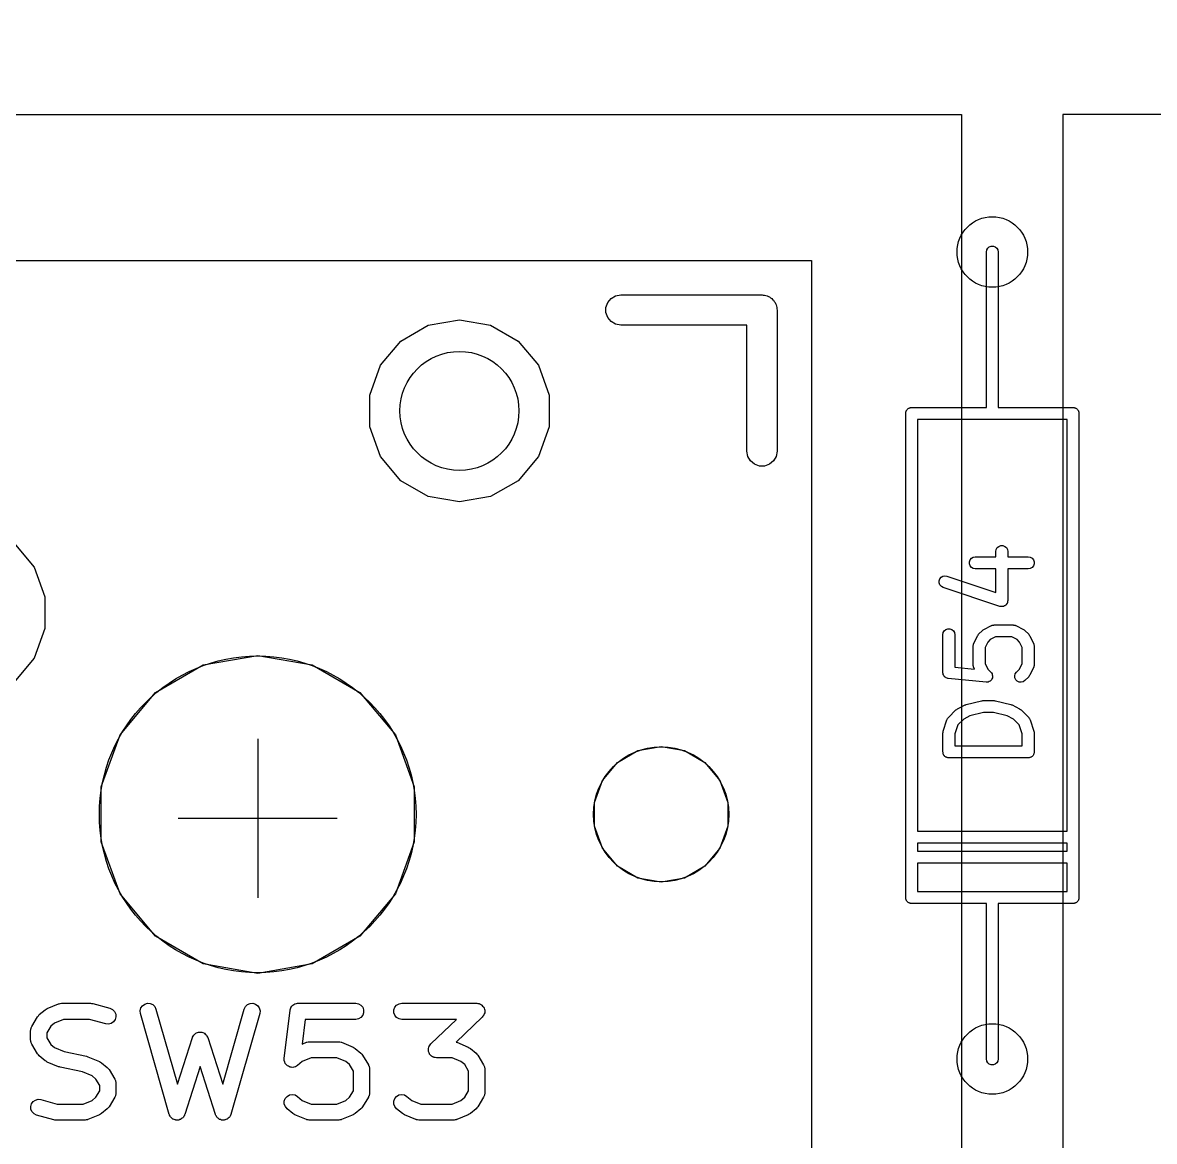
# Model space of a CAD drawing. Header units: millimetres. Extents: x 71 to 299, y 93 to 256.
# Drawn here: x 163.99 to 178.24, y 116.66 to 130.75 of the extents above; entities that cross this region are included whole.
import ezdxf

# ---------------------------------------------------------------- set-up
doc = ezdxf.new("R2010")
doc.units = ezdxf.units.MM
for name, color, linetype in [('BLACK', 7, 'Continuous'), ('PCB', 4, 'Continuous'), ('PCB_参照', 4, 'Continuous'), ('プレート', 6, 'Continuous'), ('物理キー', 7, 'Continuous')]:
    doc.layers.add(name, color=color, linetype=linetype)
doc.layers.add('化粧板', color=1, linetype='Continuous', transparency=0.6)

# ---------------------------------------------------------------- blocks, each defined once
blk = doc.blocks.new('PCB詳細')
at = {"layer": 'BLACK'}
for p, q in [((111.925, -128.92), (111.93, -128.894)), ((111.925, -130.19), (111.925, -128.92)), ((111.93, -128.894), (111.943, -128.872)), ((111.943, -128.872), (111.962, -128.855)), ((111.962, -128.855), (111.987, -128.846)), ((111.987, -128.846), (112.013, -128.846)), ((112.013, -128.846), (112.037, -128.855)), ((112.037, -128.855), (112.057, -128.872)), ((112.057, -128.872), (112.07, -128.894)), ((112.07, -128.894), (112.075, -128.92)), ((112.075, -128.92), (112.075, -130.19)), ((107.157, -129.555), (107.2, -129.504)), ((107.2, -129.504), (107.257, -129.471)), ((107.257, -129.471), (107.322, -129.459)), ((107.322, -129.459), (109.1, -129.459)), ((109.1, -129.459), (109.116, -129.462)), ((109.116, -129.462), (109.133, -129.462)), ((109.133, -129.462), (109.149, -129.468)), ((109.149, -129.468), (109.165, -129.471)), ((109.165, -129.471), (109.18, -129.479)), ((109.18, -129.479), (109.195, -129.485)), ((109.195, -129.485), (109.208, -129.496)), ((109.208, -129.496), (109.222, -129.504)), ((109.222, -129.504), (109.233, -129.517)), ((109.233, -129.517), (109.246, -129.528)), ((109.246, -129.528), (109.254, -129.542)), ((107.134, -129.617), (107.157, -129.555)), ((107.134, -129.683), (107.134, -129.617)), ((109.254, -129.542), (109.265, -129.555)), ((109.265, -129.555), (109.271, -129.57)), ((109.271, -129.57), (109.279, -129.585)), ((109.279, -129.585), (109.282, -129.601)), ((109.282, -129.601), (109.288, -129.617)), ((109.288, -129.617), (109.288, -129.634)), ((109.288, -129.634), (109.29, -129.65)), ((109.29, -129.65), (109.29, -131.428)), ((104.898, -129.842), (105.29, -129.773)), ((105.29, -129.773), (105.682, -129.842)), ((107.157, -129.745), (107.134, -129.683)), ((107.2, -129.796), (107.157, -129.745)), ((107.257, -129.829), (107.2, -129.796)), ((104.552, -130.041), (104.898, -129.842)), ((105.682, -129.842), (106.028, -130.041)), ((107.322, -129.84), (107.257, -129.829)), ((108.909, -129.84), (107.322, -129.84)), ((108.909, -131.428), (108.909, -129.84)), ((104.296, -130.346), (104.552, -130.041)), ((106.028, -130.041), (106.284, -130.346)), ((111.925, -130.877), (111.925, -130.19)), ((112.075, -130.19), (112.075, -130.877)), ((104.16, -130.721), (104.296, -130.346)), ((106.284, -130.346), (106.42, -130.721)), ((104.16, -131.119), (104.16, -130.721)), ((106.42, -130.721), (106.42, -131.119)), ((110.909, -130.952), (110.91, -130.946)), ((110.909, -137.048), (110.909, -130.952)), ((110.91, -130.939), (110.912, -130.933)), ((110.91, -130.946), (110.91, -130.939)), ((110.912, -130.933), (110.914, -130.926)), ((110.914, -130.926), (110.917, -130.921)), ((110.917, -130.921), (110.919, -130.915)), ((110.919, -130.915), (110.923, -130.909)), ((110.923, -130.909), (110.927, -130.904)), ((110.927, -130.904), (110.932, -130.9)), ((110.932, -130.9), (110.936, -130.895)), ((110.936, -130.895), (110.941, -130.891)), ((110.941, -130.891), (110.947, -130.887)), ((110.947, -130.887), (110.953, -130.885)), ((110.953, -130.885), (110.958, -130.882)), ((110.958, -130.882), (110.965, -130.88)), ((110.965, -130.88), (110.971, -130.878)), ((110.971, -130.878), (110.978, -130.878)), ((110.978, -130.878), (110.984, -130.877)), ((110.984, -130.877), (111.925, -130.877)), ((112.075, -130.877), (113.016, -130.877)), ((113.016, -130.877), (113.022, -130.878)), ((113.022, -130.878), (113.029, -130.878)), ((113.029, -130.878), (113.035, -130.88)), ((113.035, -130.88), (113.042, -130.882)), ((113.042, -130.882), (113.047, -130.885)), ((113.047, -130.885), (113.053, -130.887)), ((113.053, -130.887), (113.059, -130.891)), ((113.059, -130.891), (113.064, -130.895)), ((113.064, -130.895), (113.068, -130.9)), ((113.068, -130.9), (113.073, -130.904)), ((113.073, -130.904), (113.077, -130.909)), ((113.077, -130.909), (113.081, -130.915)), ((113.081, -130.915), (113.083, -130.921)), ((113.083, -130.921), (113.086, -130.926)), ((113.086, -130.926), (113.088, -130.933)), ((113.088, -130.933), (113.09, -130.939)), ((113.09, -130.939), (113.09, -130.946)), ((113.09, -130.946), (113.091, -130.952)), ((113.091, -130.952), (113.091, -137.048)), ((112, -131.027), (111.059, -131.027)), ((111.059, -131.027), (111.059, -136.211)), ((112.941, -131.027), (112, -131.027)), ((112.941, -136.211), (112.941, -131.027)), ((104.296, -131.494), (104.16, -131.119)), ((106.42, -131.119), (106.284, -131.494)), ((104.552, -131.799), (104.296, -131.494)), ((106.284, -131.494), (106.028, -131.799)), ((108.921, -131.493), (108.909, -131.428)), ((108.954, -131.55), (108.921, -131.493)), ((109.279, -131.493), (109.246, -131.55)), ((109.29, -131.428), (109.279, -131.493)), ((109.005, -131.593), (108.954, -131.55)), ((109.067, -131.616), (109.005, -131.593)), ((109.133, -131.616), (109.067, -131.616)), ((109.195, -131.593), (109.133, -131.616)), ((109.246, -131.55), (109.195, -131.593)), ((104.898, -131.998), (104.552, -131.799)), ((106.028, -131.799), (105.682, -131.998)), ((105.29, -132.067), (104.898, -131.998)), ((105.682, -131.998), (105.29, -132.067)), ((99.6775, -132.581), (99.9336, -132.886)), ((112.044, -132.69), (112.049, -132.665)), ((112.049, -132.665), (112.062, -132.642)), ((112.062, -132.642), (112.082, -132.626)), ((112.082, -132.626), (112.106, -132.617)), ((112.106, -132.617), (112.132, -132.617)), ((112.132, -132.617), (112.157, -132.626)), ((112.157, -132.626), (112.177, -132.642)), ((112.177, -132.642), (112.19, -132.665)), ((112.19, -132.665), (112.194, -132.69)), ((111.712, -132.82), (111.721, -132.796)), ((111.721, -132.796), (111.738, -132.776)), ((111.738, -132.776), (111.76, -132.763)), ((111.76, -132.763), (111.786, -132.758)), ((111.786, -132.758), (112.044, -132.758)), ((112.044, -132.758), (112.044, -132.69)), ((112.194, -132.69), (112.194, -132.758)), ((112.194, -132.758), (112.452, -132.758)), ((112.452, -132.758), (112.478, -132.763)), ((112.478, -132.763), (112.501, -132.776)), ((112.501, -132.776), (112.517, -132.796)), ((112.517, -132.796), (112.526, -132.82)), ((99.9336, -132.886), (100.07, -133.261)), ((111.712, -132.846), (111.712, -132.82)), ((111.721, -132.871), (111.712, -132.846)), ((111.738, -132.891), (111.721, -132.871)), ((111.76, -132.904), (111.738, -132.891)), ((111.786, -132.908), (111.76, -132.904)), ((112.044, -132.908), (111.786, -132.908)), ((112.044, -133.205), (112.044, -132.908)), ((112.452, -132.908), (112.194, -132.908)), ((112.194, -132.908), (112.194, -133.31)), ((112.478, -132.904), (112.452, -132.908)), ((112.501, -132.891), (112.478, -132.904)), ((112.517, -132.871), (112.501, -132.891)), ((112.526, -132.846), (112.517, -132.871)), ((112.526, -132.82), (112.526, -132.846)), ((111.331, -133.06), (111.339, -133.036)), ((111.331, -133.086), (111.331, -133.06)), ((111.341, -133.111), (111.331, -133.086)), ((111.339, -133.036), (111.355, -133.015)), ((111.355, -133.015), (111.377, -133.002)), ((111.377, -133.002), (111.403, -132.996)), ((111.403, -132.996), (111.428, -133)), ((111.428, -133), (112.044, -133.205)), ((111.358, -133.13), (111.341, -133.111)), ((111.381, -133.143), (111.358, -133.13)), ((112.095, -133.381), (111.381, -133.143)), ((100.07, -133.261), (100.07, -133.659)), ((112.101, -133.381), (112.095, -133.381)), ((112.106, -133.383), (112.101, -133.381)), ((112.114, -133.383), (112.106, -133.383)), ((112.121, -133.384), (112.114, -133.383)), ((112.127, -133.383), (112.121, -133.384)), ((112.132, -133.383), (112.127, -133.383)), ((112.139, -133.381), (112.132, -133.383)), ((112.147, -133.379), (112.139, -133.381)), ((112.151, -133.376), (112.147, -133.379)), ((112.157, -133.374), (112.151, -133.376)), ((112.162, -133.37), (112.157, -133.374)), ((112.169, -133.366), (112.162, -133.37)), ((112.172, -133.361), (112.169, -133.366)), ((112.177, -133.358), (112.172, -133.361)), ((112.18, -133.351), (112.177, -133.358)), ((112.185, -133.345), (112.18, -133.351)), ((112.187, -133.34), (112.185, -133.345)), ((112.19, -133.335), (112.187, -133.34)), ((112.191, -133.328), (112.19, -133.335)), ((112.193, -133.321), (112.191, -133.328)), ((112.194, -133.31), (112.193, -133.315)), ((112.193, -133.315), (112.193, -133.321)), ((100.07, -133.659), (99.9336, -134.034)), ((111.415, -133.673), (111.439, -133.664)), ((111.439, -133.664), (111.465, -133.664)), ((111.465, -133.664), (111.49, -133.673)), ((111.895, -133.671), (111.99, -133.623)), ((111.99, -133.623), (111.994, -133.622)), ((111.994, -133.622), (111.998, -133.62)), ((111.998, -133.62), (112.007, -133.618)), ((112.007, -133.618), (112.015, -133.616)), ((112.015, -133.616), (112.02, -133.616)), ((112.02, -133.616), (112.024, -133.615)), ((112.024, -133.615), (112.262, -133.615)), ((112.262, -133.615), (112.266, -133.616)), ((112.266, -133.616), (112.27, -133.616)), ((112.27, -133.616), (112.279, -133.618)), ((112.279, -133.618), (112.288, -133.62)), ((112.288, -133.62), (112.291, -133.622)), ((112.291, -133.622), (112.295, -133.623)), ((112.295, -133.623), (112.391, -133.671)), ((111.377, -133.738), (111.382, -133.712)), ((111.377, -134.214), (111.377, -133.738)), ((111.382, -133.712), (111.395, -133.69)), ((111.395, -133.69), (111.415, -133.673)), ((111.49, -133.673), (111.51, -133.69)), ((111.51, -133.69), (111.523, -133.712)), ((111.523, -133.712), (111.527, -133.738)), ((111.527, -133.738), (111.527, -134.146)), ((111.766, -133.847), (111.814, -133.752)), ((111.814, -133.752), (111.821, -133.743)), ((111.821, -133.743), (111.828, -133.733)), ((111.828, -133.733), (111.876, -133.685)), ((111.876, -133.685), (111.885, -133.678)), ((111.885, -133.678), (111.895, -133.671)), ((111.973, -133.8), (111.943, -133.83)), ((112.042, -133.765), (111.973, -133.8)), ((112.244, -133.765), (112.042, -133.765)), ((112.313, -133.8), (112.244, -133.765)), ((112.343, -133.83), (112.313, -133.8)), ((112.391, -133.671), (112.4, -133.678)), ((112.4, -133.678), (112.41, -133.685)), ((112.41, -133.685), (112.458, -133.733)), ((112.458, -133.733), (112.465, -133.743)), ((112.465, -133.743), (112.472, -133.752)), ((112.472, -133.752), (112.519, -133.847)), ((111.758, -133.881), (111.759, -133.877)), ((111.758, -134.119), (111.758, -133.881)), ((111.759, -133.872), (111.761, -133.864)), ((111.759, -133.877), (111.759, -133.872)), ((111.761, -133.864), (111.763, -133.855)), ((111.763, -133.855), (111.765, -133.852)), ((111.765, -133.852), (111.766, -133.847)), ((111.943, -133.83), (111.908, -133.899)), ((111.908, -133.899), (111.908, -134.101)), ((112.377, -133.899), (112.343, -133.83)), ((112.377, -134.101), (112.377, -133.899)), ((112.519, -133.847), (112.521, -133.852)), ((112.521, -133.852), (112.523, -133.855)), ((112.523, -133.855), (112.524, -133.864)), ((112.524, -133.864), (112.527, -133.872)), ((112.527, -133.872), (112.527, -133.877)), ((112.527, -133.877), (112.527, -133.881)), ((112.527, -133.881), (112.527, -134.119)), ((99.9336, -134.034), (99.6775, -134.339)), ((102.065, -134.119), (102.75, -133.998)), ((102.75, -133.998), (103.435, -134.119)), ((101.463, -134.467), (102.065, -134.119)), ((103.435, -134.119), (104.037, -134.467)), ((111.378, -134.217), (111.377, -134.214)), ((111.378, -134.22), (111.378, -134.217)), ((111.38, -134.23), (111.378, -134.22)), ((111.382, -134.24), (111.38, -134.23)), ((111.527, -134.146), (111.776, -134.171)), ((111.759, -134.123), (111.758, -134.119)), ((111.759, -134.128), (111.759, -134.123)), ((111.761, -134.136), (111.759, -134.128)), ((111.763, -134.145), (111.761, -134.136)), ((111.765, -134.148), (111.763, -134.145)), ((111.766, -134.153), (111.765, -134.148)), ((111.776, -134.171), (111.766, -134.153)), ((111.908, -134.101), (111.943, -134.17)), ((111.943, -134.17), (111.982, -134.209)), ((111.982, -134.209), (111.982, -134.209)), ((111.982, -134.209), (111.982, -134.21)), ((111.982, -134.21), (111.989, -134.22)), ((111.989, -134.22), (111.997, -134.23)), ((111.997, -134.23), (111.997, -134.231)), ((111.997, -134.231), (111.997, -134.231)), ((111.997, -134.231), (112, -134.243)), ((112.282, -134.255), (112.289, -134.23)), ((112.289, -134.23), (112.304, -134.209)), ((112.304, -134.209), (112.343, -134.17)), ((112.343, -134.17), (112.377, -134.101)), ((112.519, -134.153), (112.472, -134.248)), ((112.521, -134.148), (112.519, -134.153)), ((112.523, -134.145), (112.521, -134.148)), ((112.524, -134.136), (112.523, -134.145)), ((112.527, -134.128), (112.524, -134.136)), ((112.527, -134.119), (112.527, -134.123)), ((112.527, -134.123), (112.527, -134.128)), ((111.383, -134.242), (111.382, -134.24)), ((111.384, -134.245), (111.383, -134.242)), ((111.39, -134.254), (111.384, -134.245)), ((111.395, -134.262), (111.39, -134.254)), ((111.397, -134.264), (111.395, -134.262)), ((111.399, -134.267), (111.397, -134.264)), ((111.407, -134.273), (111.399, -134.267)), ((111.415, -134.279), (111.407, -134.273)), ((111.418, -134.28), (111.415, -134.279)), ((111.42, -134.282), (111.418, -134.28)), ((111.43, -134.285), (111.42, -134.282)), ((111.439, -134.288), (111.43, -134.285)), ((111.442, -134.288), (111.439, -134.288)), ((111.445, -134.289), (111.442, -134.288)), ((111.921, -134.337), (111.445, -134.289)), ((111.922, -134.336), (111.921, -134.337)), ((111.934, -134.336), (111.922, -134.337)), ((111.922, -134.337), (111.922, -134.336)), ((111.947, -134.335), (111.934, -134.336)), ((111.948, -134.334), (111.947, -134.335)), ((111.959, -134.329), (111.948, -134.334)), ((111.948, -134.334), (111.948, -134.334)), ((111.971, -134.324), (111.959, -134.329)), ((111.972, -134.323), (111.971, -134.324)), ((111.971, -134.324), (111.971, -134.324)), ((111.98, -134.314), (111.972, -134.323)), ((111.989, -134.306), (111.98, -134.314)), ((111.99, -134.305), (111.989, -134.306)), ((111.995, -134.294), (111.99, -134.305)), ((111.99, -134.305), (111.99, -134.305)), ((112.001, -134.282), (111.995, -134.294)), ((112, -134.243), (112.003, -134.255)), ((112.002, -134.269), (112.001, -134.281)), ((112.001, -134.281), (112.001, -134.282)), ((112.001, -134.282), (112.001, -134.282)), ((112.003, -134.256), (112.002, -134.269)), ((112.003, -134.255), (112.003, -134.256)), ((112.003, -134.256), (112.003, -134.256)), ((112.285, -134.281), (112.282, -134.255)), ((112.296, -134.305), (112.285, -134.281)), ((112.314, -134.323), (112.296, -134.305)), ((112.338, -134.334), (112.314, -134.323)), ((112.364, -134.337), (112.338, -134.334)), ((112.389, -134.33), (112.364, -134.337)), ((112.41, -134.315), (112.389, -134.33)), ((112.458, -134.267), (112.41, -134.315)), ((112.465, -134.257), (112.458, -134.267)), ((112.472, -134.248), (112.465, -134.257)), ((101.017, -134.999), (101.463, -134.467)), ((104.037, -134.467), (104.483, -134.999)), ((111.562, -134.671), (111.657, -134.623)), ((111.657, -134.623), (111.665, -134.621)), ((111.665, -134.621), (111.672, -134.618)), ((111.672, -134.618), (111.863, -134.57)), ((111.863, -134.57), (111.872, -134.569)), ((111.872, -134.569), (111.881, -134.568)), ((111.881, -134.568), (112.024, -134.568)), ((112.024, -134.568), (112.033, -134.569)), ((112.033, -134.569), (112.042, -134.57)), ((112.042, -134.57), (112.232, -134.618)), ((112.232, -134.618), (112.24, -134.621)), ((112.24, -134.621), (112.248, -134.623)), ((112.248, -134.623), (112.343, -134.671)), ((111.429, -134.81), (111.431, -134.806)), ((111.431, -134.806), (111.432, -134.802)), ((111.432, -134.802), (111.437, -134.794)), ((111.437, -134.794), (111.441, -134.787)), ((111.441, -134.787), (111.444, -134.784)), ((111.444, -134.784), (111.447, -134.78)), ((111.447, -134.78), (111.542, -134.685)), ((111.542, -134.685), (111.552, -134.678)), ((111.552, -134.678), (111.562, -134.671)), ((111.64, -134.8), (111.566, -134.874)), ((111.717, -134.761), (111.64, -134.8)), ((111.89, -134.718), (111.717, -134.761)), ((112.015, -134.718), (111.89, -134.718)), ((112.188, -134.761), (112.015, -134.718)), ((112.265, -134.8), (112.188, -134.761)), ((112.339, -134.874), (112.265, -134.8)), ((112.343, -134.671), (112.353, -134.678)), ((112.353, -134.678), (112.363, -134.685)), ((112.363, -134.685), (112.458, -134.78)), ((112.458, -134.78), (112.46, -134.784)), ((112.46, -134.784), (112.464, -134.787)), ((112.464, -134.787), (112.468, -134.794)), ((112.468, -134.794), (112.473, -134.802)), ((112.473, -134.802), (112.474, -134.806)), ((112.474, -134.806), (112.476, -134.81)), ((111.381, -134.952), (111.429, -134.81)), ((111.566, -134.874), (111.527, -134.988)), ((112.377, -134.988), (112.339, -134.874)), ((112.476, -134.81), (112.524, -134.952)), ((100.779, -135.652), (101.017, -134.999)), ((104.483, -134.999), (104.721, -135.652)), ((111.377, -134.976), (111.379, -134.964)), ((111.377, -135.214), (111.377, -134.976)), ((111.379, -134.964), (111.381, -134.952)), ((111.527, -134.988), (111.527, -135.139)), ((112.377, -135.139), (112.377, -134.988)), ((112.524, -134.952), (112.525, -134.964)), ((112.525, -134.964), (112.527, -134.976)), ((112.527, -134.976), (112.527, -135.214)), ((107.281, -135.346), (107.538, -135.197)), ((107.538, -135.197), (107.83, -135.146)), ((107.83, -135.146), (108.122, -135.197)), ((108.122, -135.197), (108.379, -135.346)), ((111.379, -135.221), (111.377, -135.214)), ((111.379, -135.227), (111.379, -135.221)), ((111.381, -135.233), (111.379, -135.227)), ((111.382, -135.24), (111.381, -135.233)), ((111.527, -135.139), (112.377, -135.139)), ((112.524, -135.233), (112.523, -135.24)), ((112.526, -135.227), (112.524, -135.233)), ((112.527, -135.214), (112.526, -135.221)), ((112.526, -135.221), (112.526, -135.227)), ((107.09, -135.573), (107.281, -135.346)), ((108.379, -135.346), (108.57, -135.573)), ((111.385, -135.246), (111.382, -135.24)), ((111.387, -135.252), (111.385, -135.246)), ((111.392, -135.257), (111.387, -135.252)), ((111.395, -135.262), (111.392, -135.257)), ((111.4, -135.267), (111.395, -135.262)), ((111.404, -135.272), (111.4, -135.267)), ((111.41, -135.275), (111.404, -135.272)), ((111.415, -135.279), (111.41, -135.275)), ((111.421, -135.281), (111.415, -135.279)), ((111.427, -135.285), (111.421, -135.281)), ((111.433, -135.286), (111.427, -135.285)), ((111.439, -135.288), (111.433, -135.286)), ((111.446, -135.288), (111.439, -135.288)), ((111.452, -135.289), (111.446, -135.288)), ((112.452, -135.289), (111.452, -135.289)), ((112.459, -135.288), (112.452, -135.289)), ((112.465, -135.288), (112.459, -135.288)), ((112.472, -135.286), (112.465, -135.288)), ((112.478, -135.285), (112.472, -135.286)), ((112.484, -135.281), (112.478, -135.285)), ((112.49, -135.279), (112.484, -135.281)), ((112.495, -135.275), (112.49, -135.279)), ((112.501, -135.272), (112.495, -135.275)), ((112.505, -135.267), (112.501, -135.272)), ((112.51, -135.262), (112.505, -135.267)), ((112.513, -135.257), (112.51, -135.262)), ((112.517, -135.252), (112.513, -135.257)), ((112.52, -135.246), (112.517, -135.252)), ((112.523, -135.24), (112.52, -135.246)), ((100.779, -136.348), (100.779, -135.652)), ((104.721, -135.652), (104.721, -136.348)), ((106.989, -135.852), (107.09, -135.573)), ((108.57, -135.573), (108.671, -135.852)), ((106.989, -136.148), (106.989, -135.852)), ((108.671, -135.852), (108.671, -136.148)), ((107.09, -136.427), (106.989, -136.148)), ((108.671, -136.148), (108.57, -136.427)), ((111.059, -136.211), (112.941, -136.211)), ((101.017, -137.001), (100.779, -136.348)), ((104.721, -136.348), (104.483, -137.001)), ((111.059, -136.361), (111.059, -136.465)), ((112.941, -136.361), (111.059, -136.361)), ((112.941, -136.465), (112.941, -136.361)), ((107.281, -136.654), (107.09, -136.427)), ((108.57, -136.427), (108.379, -136.654)), ((111.059, -136.465), (112.941, -136.465)), ((107.538, -136.803), (107.281, -136.654)), ((108.379, -136.654), (108.122, -136.803)), ((112.941, -136.615), (111.059, -136.615)), ((111.059, -136.615), (111.059, -136.973)), ((112.941, -136.973), (112.941, -136.615)), ((107.83, -136.854), (107.538, -136.803)), ((108.122, -136.803), (107.83, -136.854)), ((101.463, -137.533), (101.017, -137.001)), ((104.483, -137.001), (104.037, -137.533)), ((110.91, -137.054), (110.909, -137.048)), ((110.91, -137.061), (110.91, -137.054)), ((110.912, -137.067), (110.91, -137.061)), ((110.914, -137.074), (110.912, -137.067)), ((110.917, -137.079), (110.914, -137.074)), ((110.919, -137.085), (110.917, -137.079)), ((110.923, -137.091), (110.919, -137.085)), ((111.059, -136.973), (112, -136.973)), ((112, -136.973), (112.941, -136.973)), ((113.081, -137.085), (113.077, -137.091)), ((113.083, -137.079), (113.081, -137.085)), ((113.086, -137.074), (113.083, -137.079)), ((113.088, -137.067), (113.086, -137.074)), ((113.09, -137.061), (113.088, -137.067)), ((113.091, -137.048), (113.09, -137.054)), ((113.09, -137.054), (113.09, -137.061)), ((110.927, -137.096), (110.923, -137.091)), ((110.932, -137.1), (110.927, -137.096)), ((110.936, -137.105), (110.932, -137.1)), ((110.941, -137.109), (110.936, -137.105)), ((110.947, -137.113), (110.941, -137.109)), ((110.953, -137.115), (110.947, -137.113)), ((110.958, -137.118), (110.953, -137.115)), ((110.965, -137.12), (110.958, -137.118)), ((110.971, -137.122), (110.965, -137.12)), ((110.978, -137.122), (110.971, -137.122)), ((110.984, -137.123), (110.978, -137.122)), ((111.925, -137.123), (110.984, -137.123)), ((111.925, -137.81), (111.925, -137.123)), ((113.016, -137.123), (112.075, -137.123)), ((112.075, -137.123), (112.075, -137.81)), ((113.022, -137.122), (113.016, -137.123)), ((113.029, -137.122), (113.022, -137.122)), ((113.035, -137.12), (113.029, -137.122)), ((113.042, -137.118), (113.035, -137.12)), ((113.047, -137.115), (113.042, -137.118)), ((113.053, -137.113), (113.047, -137.115)), ((113.059, -137.109), (113.053, -137.113)), ((113.064, -137.105), (113.059, -137.109)), ((113.068, -137.1), (113.064, -137.105)), ((113.073, -137.096), (113.068, -137.1)), ((113.077, -137.091), (113.073, -137.096)), ((102.065, -137.881), (101.463, -137.533)), ((104.037, -137.533), (103.435, -137.881)), ((102.75, -138.002), (102.065, -137.881)), ((103.435, -137.881), (102.75, -138.002)), ((111.925, -139.08), (111.925, -137.81)), ((112.075, -137.81), (112.075, -139.08)), ((99.9998, -138.522), (100.072, -138.462)), ((100.072, -138.462), (100.086, -138.454)), ((100.086, -138.454), (100.098, -138.446)), ((100.098, -138.446), (100.243, -138.386)), ((100.243, -138.386), (100.246, -138.385)), ((100.246, -138.385), (100.248, -138.384)), ((100.248, -138.384), (100.263, -138.381)), ((100.263, -138.381), (100.278, -138.378)), ((100.278, -138.378), (100.28, -138.378)), ((100.28, -138.378), (100.283, -138.378)), ((100.283, -138.378), (100.645, -138.378)), ((100.645, -138.378), (100.659, -138.38)), ((100.659, -138.38), (100.673, -138.382)), ((100.673, -138.382), (100.89, -138.442)), ((100.89, -138.442), (100.922, -138.457)), ((100.922, -138.457), (100.947, -138.482)), ((100.947, -138.482), (100.962, -138.515)), ((101.27, -138.472), (101.278, -138.438)), ((101.273, -138.507), (101.27, -138.472)), ((101.636, -139.777), (101.273, -138.507)), ((101.278, -138.438), (101.298, -138.409)), ((101.298, -138.409), (101.327, -138.388)), ((101.327, -138.388), (101.361, -138.378)), ((101.361, -138.378), (101.396, -138.381)), ((101.396, -138.381), (101.428, -138.395)), ((101.428, -138.395), (101.453, -138.42)), ((101.453, -138.42), (101.469, -138.452)), ((101.469, -138.452), (101.74, -139.399)), ((102.309, -139.399), (102.58, -138.452)), ((102.775, -138.507), (102.412, -139.777)), ((102.58, -138.452), (102.595, -138.42)), ((102.595, -138.42), (102.621, -138.395)), ((102.621, -138.395), (102.653, -138.381)), ((102.653, -138.381), (102.688, -138.378)), ((102.688, -138.378), (102.722, -138.388)), ((102.722, -138.388), (102.75, -138.409)), ((102.75, -138.409), (102.77, -138.438)), ((102.77, -138.438), (102.779, -138.472)), ((102.779, -138.472), (102.775, -138.507)), ((103.085, -139.072), (103.157, -138.467)), ((103.157, -138.467), (103.158, -138.465)), ((103.158, -138.462), (103.163, -138.448)), ((103.158, -138.465), (103.158, -138.462)), ((103.163, -138.448), (103.167, -138.434)), ((103.167, -138.434), (103.169, -138.431)), ((103.169, -138.431), (103.17, -138.429)), ((103.17, -138.429), (103.18, -138.417)), ((103.18, -138.417), (103.189, -138.405)), ((103.189, -138.405), (103.191, -138.404)), ((103.191, -138.404), (103.193, -138.402)), ((103.193, -138.402), (103.206, -138.394)), ((103.206, -138.394), (103.218, -138.386)), ((103.218, -138.386), (103.221, -138.385)), ((103.221, -138.385), (103.223, -138.384)), ((103.223, -138.384), (103.238, -138.381)), ((103.238, -138.381), (103.252, -138.378)), ((103.252, -138.378), (103.255, -138.378)), ((103.255, -138.378), (103.258, -138.378)), ((103.258, -138.378), (103.984, -138.378)), ((103.984, -138.378), (104.018, -138.384)), ((104.018, -138.384), (104.049, -138.402)), ((104.049, -138.402), (104.072, -138.429)), ((104.072, -138.429), (104.084, -138.462)), ((104.084, -138.497), (104.072, -138.53)), ((104.084, -138.462), (104.084, -138.497)), ((104.464, -138.462), (104.476, -138.429)), ((104.464, -138.497), (104.464, -138.462)), ((104.476, -138.53), (104.464, -138.497)), ((104.476, -138.429), (104.499, -138.402)), ((104.499, -138.402), (104.53, -138.384)), ((104.53, -138.384), (104.564, -138.378)), ((104.564, -138.378), (105.508, -138.378)), ((105.508, -138.378), (105.522, -138.38)), ((105.522, -138.38), (105.536, -138.382)), ((105.536, -138.382), (105.539, -138.383)), ((105.539, -138.383), (105.542, -138.384)), ((105.542, -138.384), (105.555, -138.391)), ((105.555, -138.391), (105.568, -138.398)), ((105.568, -138.398), (105.57, -138.4)), ((105.57, -138.4), (105.573, -138.402)), ((105.573, -138.402), (105.582, -138.413)), ((105.582, -138.413), (105.592, -138.423)), ((105.592, -138.423), (105.594, -138.426)), ((105.594, -138.426), (105.596, -138.429)), ((105.596, -138.429), (105.601, -138.442)), ((105.603, -138.511), (105.599, -138.525)), ((105.601, -138.442), (105.606, -138.456)), ((105.608, -138.497), (105.603, -138.511)), ((105.606, -138.456), (105.607, -138.459)), ((105.607, -138.459), (105.608, -138.462)), ((105.608, -138.462), (105.608, -138.476)), ((105.608, -138.476), (105.609, -138.491)), ((105.609, -138.491), (105.608, -138.494)), ((105.608, -138.494), (105.608, -138.497)), ((99.9052, -138.669), (99.9777, -138.548)), ((99.9777, -138.548), (99.9888, -138.535)), ((99.9888, -138.535), (99.9998, -138.522)), ((100.191, -138.628), (100.143, -138.668)), ((100.303, -138.581), (100.191, -138.628)), ((100.632, -138.581), (100.303, -138.581)), ((100.836, -138.638), (100.632, -138.581)), ((100.871, -138.641), (100.836, -138.638)), ((100.905, -138.632), (100.871, -138.641)), ((100.934, -138.612), (100.905, -138.632)), ((100.955, -138.584), (100.934, -138.612)), ((100.964, -138.55), (100.955, -138.584)), ((100.962, -138.515), (100.964, -138.55)), ((103.348, -138.581), (103.311, -138.892)), ((103.984, -138.581), (103.348, -138.581)), ((104.018, -138.575), (103.984, -138.581)), ((104.049, -138.557), (104.018, -138.575)), ((104.072, -138.53), (104.049, -138.557)), ((104.499, -138.557), (104.476, -138.53)), ((104.53, -138.575), (104.499, -138.557)), ((104.564, -138.581), (104.53, -138.575)), ((105.254, -138.581), (104.564, -138.581)), ((104.93, -138.89), (105.254, -138.581)), ((105.578, -138.553), (105.248, -138.867)), ((105.586, -138.541), (105.578, -138.553)), ((105.596, -138.53), (105.586, -138.541)), ((105.597, -138.527), (105.596, -138.53)), ((105.599, -138.525), (105.597, -138.527)), ((99.8907, -138.721), (99.8924, -138.712)), ((99.8907, -138.842), (99.8907, -138.721)), ((99.8924, -138.712), (99.8925, -138.702)), ((99.8925, -138.702), (99.8954, -138.695)), ((99.8954, -138.695), (99.8968, -138.687)), ((99.8968, -138.687), (99.9017, -138.678)), ((99.9017, -138.678), (99.9052, -138.669)), ((100.143, -138.668), (100.094, -138.75)), ((100.094, -138.75), (100.094, -138.814)), ((101.93, -138.804), (101.938, -138.792)), ((101.938, -138.792), (101.944, -138.78)), ((101.944, -138.78), (101.947, -138.777)), ((101.947, -138.777), (101.949, -138.774)), ((101.949, -138.774), (101.96, -138.766)), ((101.96, -138.766), (101.97, -138.756)), ((101.97, -138.756), (101.974, -138.755)), ((101.974, -138.755), (101.977, -138.752)), ((101.977, -138.752), (101.99, -138.748)), ((101.99, -138.748), (102.003, -138.743)), ((102.003, -138.743), (102.007, -138.743)), ((102.007, -138.743), (102.011, -138.742)), ((102.011, -138.742), (102.024, -138.742)), ((102.024, -138.742), (102.038, -138.742)), ((102.038, -138.742), (102.042, -138.743)), ((102.042, -138.743), (102.046, -138.743)), ((102.046, -138.743), (102.059, -138.748)), ((102.059, -138.748), (102.072, -138.752)), ((102.072, -138.752), (102.075, -138.755)), ((102.075, -138.755), (102.079, -138.756)), ((102.079, -138.756), (102.089, -138.766)), ((102.089, -138.766), (102.099, -138.774)), ((102.099, -138.774), (102.102, -138.777)), ((102.102, -138.777), (102.105, -138.78)), ((102.105, -138.78), (102.111, -138.792)), ((102.111, -138.792), (102.118, -138.804)), ((99.8924, -138.852), (99.8907, -138.842)), ((99.8925, -138.862), (99.8924, -138.852)), ((99.8954, -138.869), (99.8925, -138.862)), ((99.8968, -138.877), (99.8954, -138.869)), ((99.9017, -138.886), (99.8968, -138.877)), ((99.9052, -138.895), (99.9017, -138.886)), ((99.9777, -139.016), (99.9052, -138.895)), ((100.094, -138.814), (100.143, -138.896)), ((100.143, -138.896), (100.191, -138.936)), ((100.191, -138.936), (100.313, -138.987)), ((101.74, -139.399), (101.928, -138.811)), ((101.928, -138.811), (101.929, -138.808)), ((101.929, -138.808), (101.93, -138.804)), ((102.118, -138.804), (102.119, -138.808)), ((102.119, -138.808), (102.121, -138.811)), ((102.121, -138.811), (102.309, -139.399)), ((103.311, -138.892), (103.364, -138.87)), ((103.364, -138.87), (103.366, -138.869)), ((103.366, -138.869), (103.368, -138.868)), ((103.368, -138.868), (103.384, -138.865)), ((103.384, -138.865), (103.398, -138.862)), ((103.398, -138.862), (103.401, -138.862)), ((103.401, -138.862), (103.403, -138.862)), ((103.403, -138.862), (103.766, -138.862)), ((103.766, -138.862), (103.768, -138.862)), ((103.768, -138.862), (103.771, -138.862)), ((103.771, -138.862), (103.786, -138.865)), ((103.786, -138.865), (103.801, -138.868)), ((103.801, -138.868), (103.803, -138.869)), ((103.803, -138.869), (103.805, -138.87)), ((103.805, -138.87), (103.95, -138.93)), ((103.95, -138.93), (103.963, -138.938)), ((103.963, -138.938), (103.976, -138.946)), ((104.9, -138.946), (104.905, -138.932)), ((104.905, -138.932), (104.909, -138.918)), ((104.909, -138.918), (104.911, -138.916)), ((104.911, -138.916), (104.912, -138.913)), ((104.912, -138.913), (104.921, -138.901)), ((104.921, -138.901), (104.93, -138.89)), ((105.248, -138.867), (105.252, -138.868)), ((105.252, -138.868), (105.254, -138.869)), ((105.254, -138.869), (105.257, -138.87)), ((105.257, -138.87), (105.402, -138.93)), ((105.402, -138.93), (105.414, -138.938)), ((105.414, -138.938), (105.428, -138.946)), ((99.9889, -139.028), (99.9777, -139.016)), ((99.9998, -139.041), (99.9889, -139.028)), ((100.072, -139.102), (99.9998, -139.041)), ((100.313, -138.987), (100.594, -139.045)), ((100.594, -139.045), (100.603, -139.049)), ((100.603, -139.049), (100.612, -139.051)), ((100.612, -139.051), (100.757, -139.111)), ((103.085, -139.087), (103.085, -139.072)), ((103.423, -139.065), (103.311, -139.112)), ((103.746, -139.065), (103.423, -139.065)), ((103.858, -139.112), (103.746, -139.065)), ((103.976, -138.946), (104.049, -139.006)), ((104.049, -139.006), (104.06, -139.019)), ((104.06, -139.019), (104.071, -139.032)), ((104.071, -139.032), (104.143, -139.153)), ((104.899, -138.952), (104.9, -138.949)), ((104.9, -138.966), (104.899, -138.952)), ((104.9, -138.949), (104.9, -138.946)), ((104.9, -138.981), (104.9, -138.966)), ((104.901, -138.984), (104.9, -138.981)), ((104.901, -138.987), (104.901, -138.984)), ((104.907, -139.001), (104.901, -138.987)), ((104.912, -139.014), (104.907, -139.001)), ((104.914, -139.017), (104.912, -139.014)), ((104.915, -139.02), (104.914, -139.017)), ((104.925, -139.03), (104.915, -139.02)), ((104.934, -139.041), (104.925, -139.03)), ((104.937, -139.043), (104.934, -139.041)), ((104.939, -139.045), (104.937, -139.043)), ((104.952, -139.052), (104.939, -139.045)), ((104.965, -139.059), (104.952, -139.052)), ((104.968, -139.059), (104.965, -139.059)), ((104.971, -139.061), (104.968, -139.059)), ((104.985, -139.062), (104.971, -139.061)), ((105, -139.065), (104.985, -139.062)), ((105.197, -139.065), (105, -139.065)), ((105.309, -139.112), (105.197, -139.065)), ((105.428, -138.946), (105.5, -139.006)), ((105.5, -139.006), (105.511, -139.019)), ((105.511, -139.019), (105.522, -139.032)), ((105.522, -139.032), (105.595, -139.153)), ((111.93, -139.106), (111.925, -139.08)), ((112.075, -139.08), (112.07, -139.106)), ((100.086, -139.109), (100.072, -139.102)), ((100.098, -139.118), (100.086, -139.109)), ((100.243, -139.178), (100.098, -139.118)), ((100.253, -139.18), (100.243, -139.178)), ((100.262, -139.184), (100.253, -139.18)), ((100.543, -139.242), (100.262, -139.184)), ((100.757, -139.111), (100.77, -139.12)), ((100.77, -139.12), (100.783, -139.127)), ((100.783, -139.127), (100.856, -139.188)), ((100.856, -139.188), (100.867, -139.201)), ((100.867, -139.201), (100.878, -139.213)), ((100.878, -139.213), (100.95, -139.334)), ((102.024, -139.176), (101.831, -139.78)), ((102.218, -139.78), (102.024, -139.176)), ((103.085, -139.102), (103.085, -139.087)), ((103.086, -139.104), (103.085, -139.102)), ((103.086, -139.107), (103.086, -139.104)), ((103.092, -139.121), (103.086, -139.107)), ((103.097, -139.135), (103.092, -139.121)), ((103.099, -139.137), (103.097, -139.135)), ((103.1, -139.14), (103.099, -139.137)), ((103.11, -139.151), (103.1, -139.14)), ((103.12, -139.162), (103.11, -139.151)), ((103.122, -139.163), (103.12, -139.162)), ((103.125, -139.166), (103.122, -139.163)), ((103.138, -139.172), (103.125, -139.166)), ((103.15, -139.18), (103.138, -139.172)), ((103.153, -139.18), (103.15, -139.18)), ((103.156, -139.182), (103.153, -139.18)), ((103.171, -139.183), (103.156, -139.182)), ((103.185, -139.186), (103.171, -139.183)), ((103.188, -139.185), (103.185, -139.186)), ((103.191, -139.186), (103.188, -139.185)), ((103.205, -139.182), (103.191, -139.186)), ((103.22, -139.18), (103.205, -139.182)), ((103.222, -139.178), (103.22, -139.18)), ((103.225, -139.178), (103.222, -139.178)), ((103.238, -139.17), (103.225, -139.178)), ((103.25, -139.162), (103.238, -139.17)), ((103.311, -139.112), (103.25, -139.162)), ((103.905, -139.151), (103.858, -139.112)), ((103.955, -139.233), (103.905, -139.151)), ((104.143, -139.153), (104.147, -139.162)), ((104.147, -139.162), (104.152, -139.17)), ((104.152, -139.17), (104.153, -139.178)), ((104.153, -139.178), (104.156, -139.186)), ((104.156, -139.186), (104.156, -139.196)), ((104.156, -139.196), (104.158, -139.205)), ((104.158, -139.205), (104.158, -139.508)), ((105.357, -139.151), (105.309, -139.112)), ((105.406, -139.233), (105.357, -139.151)), ((105.595, -139.153), (105.598, -139.162)), ((105.598, -139.162), (105.603, -139.17)), ((105.603, -139.17), (105.605, -139.178)), ((105.605, -139.178), (105.607, -139.186)), ((105.607, -139.186), (105.608, -139.196)), ((105.608, -139.196), (105.609, -139.205)), ((105.609, -139.205), (105.609, -139.508)), ((111.943, -139.128), (111.93, -139.106)), ((111.962, -139.145), (111.943, -139.128)), ((111.987, -139.154), (111.962, -139.145)), ((112.013, -139.154), (111.987, -139.154)), ((112.037, -139.145), (112.013, -139.154)), ((112.057, -139.128), (112.037, -139.145)), ((112.07, -139.106), (112.057, -139.128)), ((100.665, -139.293), (100.543, -139.242)), ((100.712, -139.333), (100.665, -139.293)), ((100.762, -139.415), (100.712, -139.333)), ((100.95, -139.334), (100.954, -139.343)), ((100.954, -139.343), (100.959, -139.352)), ((100.959, -139.352), (100.96, -139.36)), ((100.96, -139.36), (100.963, -139.367)), ((100.963, -139.367), (100.963, -139.377)), ((103.955, -139.479), (103.955, -139.233)), ((105.406, -139.479), (105.406, -139.233)), ((100.712, -139.562), (100.762, -139.479)), ((100.762, -139.479), (100.762, -139.415)), ((100.963, -139.377), (100.965, -139.387)), ((100.965, -139.508), (100.963, -139.517)), ((100.965, -139.387), (100.965, -139.508)), ((103.905, -139.562), (103.955, -139.479)), ((104.158, -139.508), (104.156, -139.517)), ((105.357, -139.562), (105.406, -139.479)), ((105.609, -139.508), (105.608, -139.517)), ((99.8912, -139.679), (99.9006, -139.645)), ((99.9006, -139.645), (99.9211, -139.617)), ((99.9211, -139.617), (99.9502, -139.597)), ((99.9502, -139.597), (99.9844, -139.588)), ((99.9844, -139.588), (100.019, -139.591)), ((100.019, -139.591), (100.224, -139.648)), ((100.224, -139.648), (100.553, -139.648)), ((100.553, -139.648), (100.665, -139.601)), ((100.665, -139.601), (100.712, -139.562)), ((100.95, -139.56), (100.878, -139.681)), ((100.954, -139.551), (100.95, -139.56)), ((100.959, -139.542), (100.954, -139.551)), ((100.96, -139.534), (100.959, -139.542)), ((100.963, -139.527), (100.96, -139.534)), ((100.963, -139.517), (100.963, -139.527)), ((103.085, -139.611), (103.097, -139.578)), ((103.085, -139.647), (103.085, -139.611)), ((103.098, -139.68), (103.085, -139.647)), ((103.097, -139.578), (103.12, -139.551)), ((103.12, -139.551), (103.15, -139.533)), ((103.15, -139.533), (103.185, -139.527)), ((103.185, -139.527), (103.22, -139.533)), ((103.22, -139.533), (103.25, -139.551)), ((103.25, -139.551), (103.311, -139.601)), ((103.311, -139.601), (103.423, -139.648)), ((103.423, -139.648), (103.746, -139.648)), ((103.746, -139.648), (103.858, -139.601)), ((103.858, -139.601), (103.905, -139.562)), ((104.143, -139.56), (104.071, -139.681)), ((104.147, -139.551), (104.143, -139.56)), ((104.152, -139.542), (104.147, -139.551)), ((104.153, -139.534), (104.152, -139.542)), ((104.156, -139.527), (104.153, -139.534)), ((104.156, -139.517), (104.156, -139.527)), ((104.464, -139.611), (104.476, -139.578)), ((104.464, -139.647), (104.464, -139.611)), ((104.476, -139.68), (104.464, -139.647)), ((104.476, -139.578), (104.499, -139.551)), ((104.499, -139.551), (104.529, -139.533)), ((104.529, -139.533), (104.564, -139.527)), ((104.564, -139.527), (104.599, -139.533)), ((104.599, -139.533), (104.629, -139.551)), ((104.629, -139.551), (104.69, -139.601)), ((104.69, -139.601), (104.802, -139.648)), ((104.802, -139.648), (105.197, -139.648)), ((105.197, -139.648), (105.309, -139.601)), ((105.309, -139.601), (105.357, -139.562)), ((105.595, -139.56), (105.522, -139.681)), ((105.598, -139.551), (105.595, -139.56)), ((105.603, -139.542), (105.598, -139.551)), ((105.605, -139.534), (105.603, -139.542)), ((105.607, -139.527), (105.605, -139.534)), ((105.608, -139.517), (105.607, -139.527)), ((99.8939, -139.714), (99.8912, -139.679)), ((99.9085, -139.747), (99.8939, -139.714)), ((99.9333, -139.772), (99.9085, -139.747)), ((99.9651, -139.787), (99.9333, -139.772)), ((100.183, -139.847), (99.9651, -139.787)), ((100.757, -139.783), (100.612, -139.843)), ((100.77, -139.775), (100.757, -139.783)), ((100.783, -139.767), (100.77, -139.775)), ((100.856, -139.707), (100.783, -139.767)), ((100.867, -139.694), (100.856, -139.707)), ((100.878, -139.681), (100.867, -139.694)), ((101.639, -139.783), (101.636, -139.777)), ((101.64, -139.788), (101.639, -139.783)), ((101.646, -139.798), (101.64, -139.788)), ((101.827, -139.791), (101.82, -139.801)), ((101.828, -139.785), (101.827, -139.791)), ((101.831, -139.78), (101.828, -139.785)), ((102.22, -139.785), (102.218, -139.78)), ((102.222, -139.791), (102.22, -139.785)), ((102.229, -139.801), (102.222, -139.791)), ((102.409, -139.788), (102.402, -139.798)), ((102.41, -139.783), (102.409, -139.788)), ((102.412, -139.777), (102.41, -139.783)), ((103.12, -139.707), (103.098, -139.68)), ((103.193, -139.767), (103.12, -139.707)), ((103.206, -139.775), (103.193, -139.767)), ((103.219, -139.783), (103.206, -139.775)), ((103.364, -139.843), (103.219, -139.783)), ((103.95, -139.783), (103.805, -139.843)), ((103.963, -139.775), (103.95, -139.783)), ((103.976, -139.767), (103.963, -139.775)), ((104.049, -139.707), (103.976, -139.767)), ((104.06, -139.694), (104.049, -139.707)), ((104.071, -139.681), (104.06, -139.694)), ((104.499, -139.707), (104.476, -139.68)), ((104.572, -139.767), (104.499, -139.707)), ((104.585, -139.775), (104.572, -139.767)), ((104.598, -139.783), (104.585, -139.775)), ((104.743, -139.843), (104.598, -139.783)), ((105.402, -139.783), (105.257, -139.843)), ((105.414, -139.775), (105.402, -139.783)), ((105.428, -139.767), (105.414, -139.775)), ((105.5, -139.707), (105.428, -139.767)), ((105.511, -139.694), (105.5, -139.707)), ((105.522, -139.681), (105.511, -139.694)), ((100.196, -139.849), (100.183, -139.847)), ((100.21, -139.851), (100.196, -139.849)), ((100.573, -139.851), (100.21, -139.851)), ((100.575, -139.851), (100.573, -139.851)), ((100.578, -139.851), (100.575, -139.851)), ((100.592, -139.848), (100.578, -139.851)), ((100.608, -139.845), (100.592, -139.848)), ((100.61, -139.844), (100.608, -139.845)), ((100.612, -139.843), (100.61, -139.844)), ((101.652, -139.809), (101.646, -139.798)), ((101.656, -139.813), (101.652, -139.809)), ((101.659, -139.818), (101.656, -139.813)), ((101.668, -139.825), (101.659, -139.818)), ((101.677, -139.834), (101.668, -139.825)), ((101.682, -139.836), (101.677, -139.834)), ((101.687, -139.839), (101.682, -139.836)), ((101.698, -139.843), (101.687, -139.839)), ((101.709, -139.848), (101.698, -139.843)), ((101.715, -139.848), (101.709, -139.848)), ((101.72, -139.85), (101.715, -139.848)), ((101.732, -139.85), (101.72, -139.85)), ((101.745, -139.851), (101.732, -139.85)), ((101.75, -139.849), (101.745, -139.851)), ((101.756, -139.849), (101.75, -139.849)), ((101.767, -139.844), (101.756, -139.849)), ((101.778, -139.841), (101.767, -139.844)), ((101.783, -139.838), (101.778, -139.841)), ((101.788, -139.835), (101.783, -139.838)), ((101.797, -139.827), (101.788, -139.835)), ((101.807, -139.82), (101.797, -139.827)), ((101.81, -139.816), (101.807, -139.82)), ((101.814, -139.812), (101.81, -139.816)), ((101.82, -139.801), (101.814, -139.812)), ((102.234, -139.812), (102.229, -139.801)), ((102.238, -139.816), (102.234, -139.812)), ((102.242, -139.82), (102.238, -139.816)), ((102.251, -139.827), (102.242, -139.82)), ((102.26, -139.835), (102.251, -139.827)), ((102.266, -139.838), (102.26, -139.835)), ((102.27, -139.841), (102.266, -139.838)), ((102.282, -139.844), (102.27, -139.841)), ((102.293, -139.849), (102.282, -139.844)), ((102.299, -139.849), (102.293, -139.849)), ((102.304, -139.851), (102.299, -139.849)), ((102.316, -139.85), (102.304, -139.851)), ((102.328, -139.85), (102.316, -139.85)), ((102.334, -139.848), (102.328, -139.85)), ((102.339, -139.848), (102.334, -139.848)), ((102.35, -139.843), (102.339, -139.848)), ((102.362, -139.839), (102.35, -139.843)), ((102.366, -139.836), (102.362, -139.839)), ((102.371, -139.834), (102.366, -139.836)), ((102.38, -139.825), (102.371, -139.834)), ((102.39, -139.818), (102.38, -139.825)), ((102.393, -139.813), (102.39, -139.818)), ((102.397, -139.809), (102.393, -139.813)), ((102.402, -139.798), (102.397, -139.809)), ((103.366, -139.844), (103.364, -139.843)), ((103.368, -139.845), (103.366, -139.844)), ((103.384, -139.848), (103.368, -139.845)), ((103.398, -139.851), (103.384, -139.848)), ((103.401, -139.851), (103.398, -139.851)), ((103.403, -139.851), (103.401, -139.851)), ((103.766, -139.851), (103.403, -139.851)), ((103.768, -139.851), (103.766, -139.851)), ((103.771, -139.851), (103.768, -139.851)), ((103.786, -139.848), (103.771, -139.851)), ((103.801, -139.845), (103.786, -139.848)), ((103.803, -139.844), (103.801, -139.845)), ((103.805, -139.843), (103.803, -139.844)), ((104.745, -139.844), (104.743, -139.843)), ((104.747, -139.845), (104.745, -139.844)), ((104.762, -139.848), (104.747, -139.845)), ((104.777, -139.851), (104.762, -139.848)), ((104.78, -139.851), (104.777, -139.851)), ((104.782, -139.851), (104.78, -139.851)), ((105.217, -139.851), (104.782, -139.851)), ((105.22, -139.851), (105.217, -139.851)), ((105.222, -139.851), (105.22, -139.851)), ((105.237, -139.848), (105.222, -139.851)), ((105.252, -139.845), (105.237, -139.848)), ((105.254, -139.844), (105.252, -139.845)), ((105.257, -139.843), (105.254, -139.844))]:
    blk.add_line(p, q, dxfattribs=at)
for centre, radius in [((112, -128.92), 0.4445), ((105.29, -130.92), 0.7493), ((102.75, -136), 1.9939), ((107.83, -136), 0.8509), ((112, -139.08), 0.4445)]:
    blk.add_circle(centre, radius, dxfattribs=at)
blk = doc.blocks.new('A$C28663')
at = {"layer": 'PCB'}
blk.add_blockref('PCB詳細', (-35.075, 145.925), dxfattribs=at)

msp = doc.modelspace()

# ---------------------------------------------------------------- linework, layer by layer
at = {"layer": 'プレート'}
msp.add_lwpolyline([(159.922, 113.757), (159.922, 127.757), (173.922, 127.757), (173.922, 113.757)], close=True, dxfattribs=at)
at = {"layer": '化粧板'}
msp.add_lwpolyline([(177.088, 110.625), (99.808, 110.625), (99.808, 149.872), (109.308, 149.872), (109.308, 167.594), (104.558, 167.594), (104.558, 187.872), (114.058, 187.872), (114.058, 206.874), (267.333, 206.874), (267.287, 129.557), (215.135, 129.588), (215.135, 110.625), (194.808, 110.625), (194.808, 129.594), (177.088, 129.594)], close=True, dxfattribs=at)
at = {"layer": '物理キー', "color": 7}
msp.add_lwpolyline([(158.088, 129.594), (175.81, 129.594), (175.81, 111.872), (158.088, 111.872), (158.088, 129.594)], close=True, dxfattribs=at)
for points in [[(166.949, 121.733), (166.949, 119.733)], [(165.949, 120.733), (167.949, 120.733), (167.949, 120.733), (167.949, 120.733)]]:
    msp.add_lwpolyline(points, dxfattribs=at)

# ---------------------------------------------------------------- block references
at = {"layer": 'PCB_参照'}
msp.add_blockref('A$C28663', (99.274, 110.857), dxfattribs=at)

doc.saveas('drawing.dxf')
